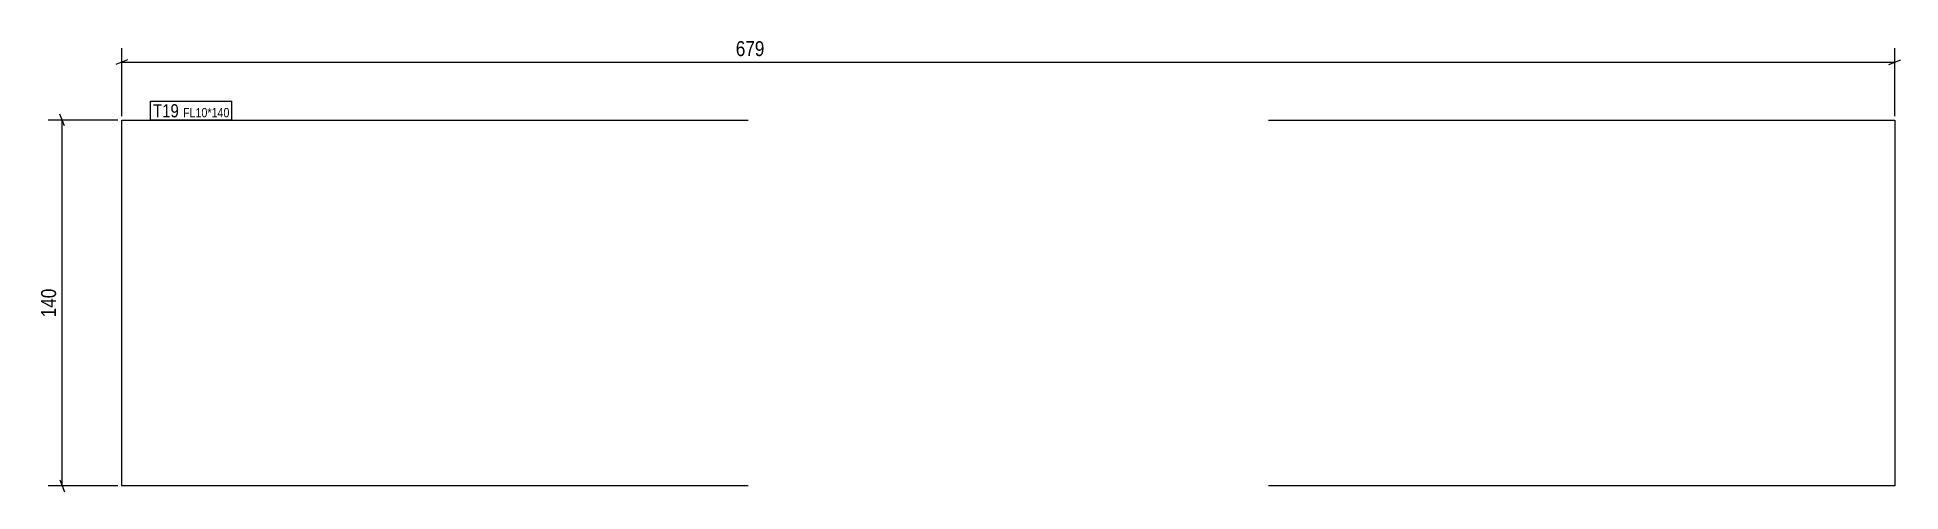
# Model space of a CAD drawing. Header units: millimetres. Extents: x 3 to 717, y 4 to 178.
import ezdxf

# ---------------------------------------------------------------- set-up
doc = ezdxf.new("R2010")
doc.units = ezdxf.units.MM
for name, color, linetype in [('MÅLSÆTNING', 7, 'Continuous'), ('STÅL', 7, 'Continuous'), ('TEKST', 7, 'Continuous')]:
    doc.layers.add(name, color=color, linetype=linetype)
doc.styles.add('Arial Narrow', font='ARIALN.TTF', dxfattribs={"height": 0.2})

msp = doc.modelspace()

# ---------------------------------------------------------------- linework, layer by layer
at = {"layer": 'MÅLSÆTNING', "color": 7, "linetype": 'Continuous'}
for p, q in [((35.64, 148.25), (35.64, 174.24)), ((714.94, 148.25), (714.94, 174.24)), ((37.89, 169.81), (33.39, 168.01)), ((35.64, 168.91), (714.94, 168.91)), ((712.69, 168.01), (717.19, 169.81)), ((34.14, 146.75), (7.5, 146.75)), ((13.73, 144.5), (11.93, 149)), ((12.83, 6.75), (12.83, 146.75)), ((11.93, 9), (13.73, 4.5)), ((34.14, 6.75), (7.5, 6.75))]:
    msp.add_line(p, q, dxfattribs=at)
at = {"layer": 'STÅL', "color": 2, "linetype": 'Continuous'}
for p, q in [((35.64, 146.75), (275.64, 146.75)), ((35.64, 6.75), (35.64, 146.75)), ((474.94, 146.75), (714.94, 146.75)), ((714.94, 146.75), (714.94, 6.75)), ((275.64, 6.75), (35.64, 6.75)), ((714.94, 6.75), (474.94, 6.75))]:
    msp.add_line(p, q, dxfattribs=at)

# ---------------------------------------------------------------- next in the draw order: wipeouts: each hides what was drawn before it
at = {"color": 0}
for points, layer in [([(480.87, 170.04), (480.87, 178.44), (269.7, 178.44), (269.7, 170.04)], 'MÅLSÆTNING'), ([(11.7, 83.43), (3.3, 83.43), (3.3, 70.07), (11.7, 70.07)], 'MÅLSÆTNING'), ([(57.55, 147.8), (57.55, 153.05), (47.64, 153.05), (47.64, 147.8)], 'TEKST')]:
    msp.add_wipeout(points, dxfattribs=at).dxf.layer = layer

# ---------------------------------------------------------------- next in the draw order: texts
at = {"layer": 'MÅLSÆTNING', "color": 3, "style": 'Arial Narrow'}
msp.add_text('679', height=5.727, dxfattribs=at).set_placement((270.9, 171.24))
msp.add_text('140', height=5.727, rotation=90.00021, dxfattribs=at).set_placement((10.5, 71.27))

# ---------------------------------------------------------------- next in the draw order: wipeouts: each hides what was drawn before it
at = {"color": 0}
msp.add_wipeout([(57.55, 147.8), (57.55, 153.05), (47.64, 153.05), (47.64, 147.8)], dxfattribs=at).dxf.layer = 'TEKST'

# ---------------------------------------------------------------- next in the draw order: linework, layer by layer
at = {"layer": 'TEKST', "color": 7, "linetype": 'Continuous'}
msp.add_line((46.74, 146.9), (46.74, 153.95), dxfattribs=at)

# ---------------------------------------------------------------- next in the draw order: wipeouts: each hides what was drawn before it
at = {"color": 0}
msp.add_wipeout([(76.94, 147.8), (76.94, 151.55), (59.12, 151.55), (59.12, 147.8)], dxfattribs=at).dxf.layer = 'TEKST'

# ---------------------------------------------------------------- next in the draw order: wipeouts: each hides what was drawn before it
msp.add_wipeout([(76.94, 147.8), (76.94, 151.55), (59.12, 151.55), (59.12, 147.8)], dxfattribs=at).dxf.layer = 'TEKST'

# ---------------------------------------------------------------- next in the draw order: linework, layer by layer
at = {"layer": 'TEKST', "color": 7, "linetype": 'Continuous'}
for p, q in [((46.74, 153.95), (77.84, 153.95)), ((77.84, 146.9), (77.84, 153.95)), ((46.74, 146.9), (77.84, 146.9))]:
    msp.add_line(p, q, dxfattribs=at)

# ---------------------------------------------------------------- next in the draw order: texts
at = {"layer": 'TEKST', "color": 3, "style": 'Arial Narrow'}
for s, height, p in [('T19', 5.011, (47.64, 147.8)), ('FL10*140', 3.579, (59.12, 147.8))]:
    msp.add_text(s, height=height, dxfattribs=at).set_placement(p)

doc.saveas('drawing.dxf')
